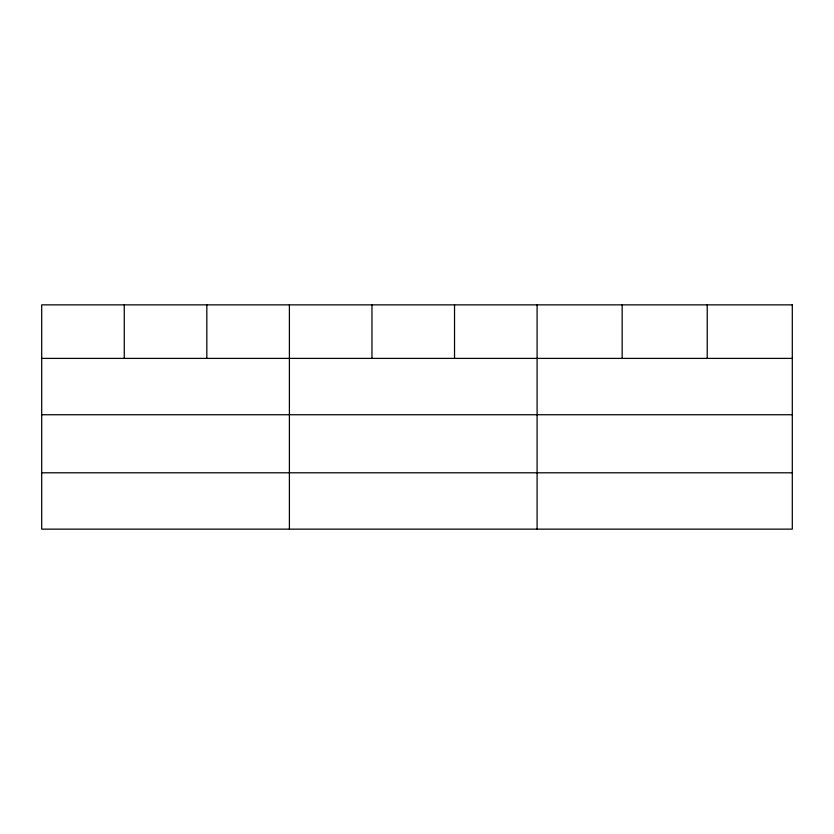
<?xml version="1.0" encoding="UTF-8"?>
<svg xmlns="http://www.w3.org/2000/svg" width="834" height="834" viewBox="0 0 834 834"><rect width="100%" height="100%" fill="white"/><g stroke="black" fill="none" stroke-linecap="round" stroke-linejoin="round"><path stroke-width="1.25" d="M41.7 358.391L792.3 358.391M41.7 414.738L792.3 414.738M41.7 472.795L792.3 472.795M707.232 304.858L707.232 358.391M622.164 304.858L622.164 358.391M537.096 304.858L537.096 529.142M454.53 304.858L454.53 358.391M371.964 304.858L371.964 358.391M289.398 304.858L289.398 529.142M206.832 304.858L206.832 358.391M124.266 304.858L124.266 358.391M792.3 304.858L41.7 304.858L41.7 529.142L792.3 529.142L792.3 304.858"/></g></svg>
